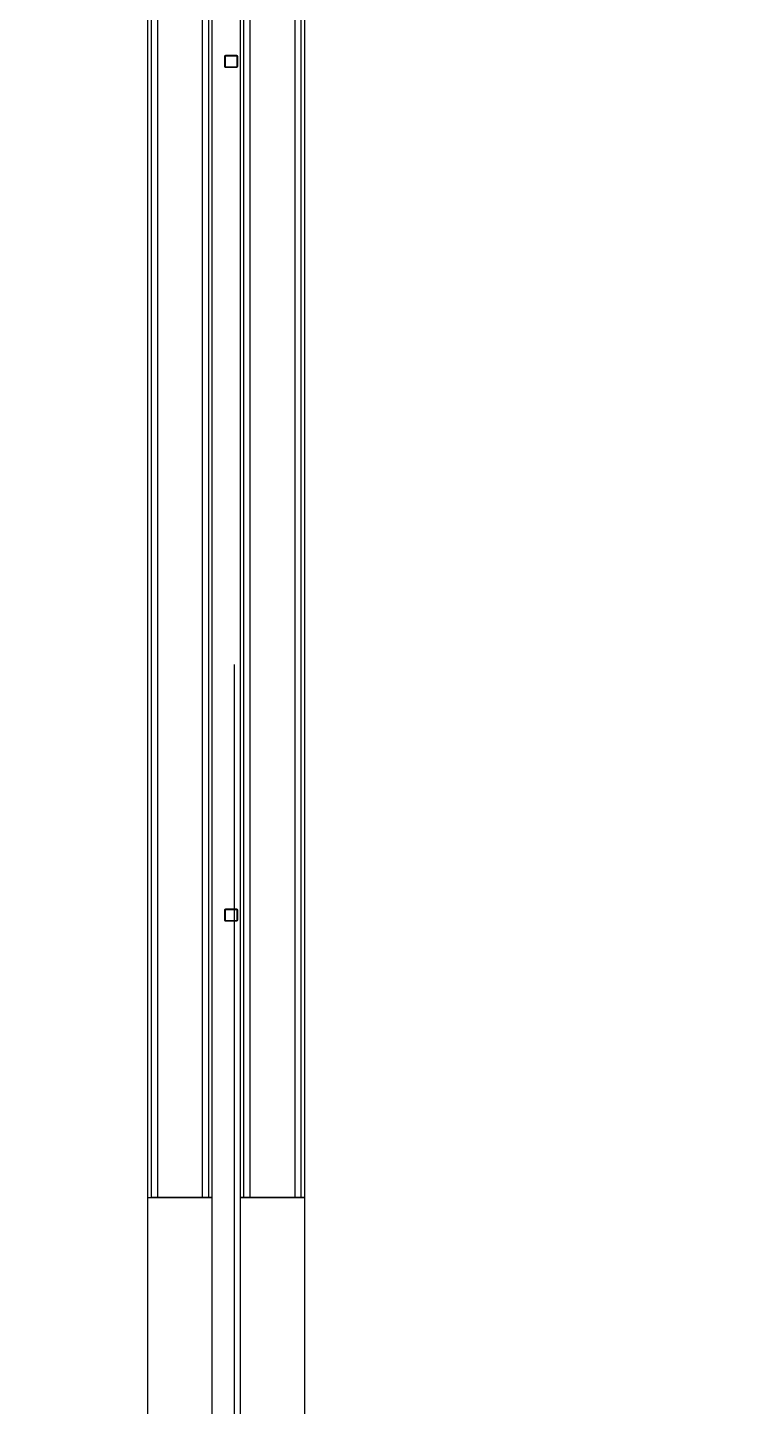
# Model space of a CAD drawing. Header units: millimetres. Extents: x 626570 to 643256, y 6233 to 11343.
# Drawn here: x 639077 to 639477, y 8210 to 8986 of the extents above; entities that cross this region are included whole.
import ezdxf

# ---------------------------------------------------------------- set-up
doc = ezdxf.new("R2010")
doc.units = ezdxf.units.MM
doc.header["$LTSCALE"] = 4000
doc.header["$MEASUREMENT"] = 0
doc.linetypes.add('DASHDOT', pattern=[1, 0.5, -0.25, 0, -0.25])
for name, color, linetype in [('CALLOUTS', 7, 'CONTINUOUS'), ('MASTERFOUNDATION_1', 4, 'DASHDOT'), ('MASTERFOUNDATION_25', 7, 'CONTINUOUS'), ('RAP-NEW-30INCH', 4, 'CONTINUOUS')]:
    doc.layers.add(name, color=color, linetype=linetype)

# ---------------------------------------------------------------- blocks, each defined once
blk = doc.blocks.new('A$C74486B7B')
at = {"layer": 'RAP-NEW-30INCH'}
for p, q in [((528.59, -523.74), (528.59, -1446.49)), ((530.59, -523.74), (530.59, -1446.49)), ((534.09, -523.74), (534.09, -1446.49)), ((559.34, -523.74), (559.34, -1446.49)), ((562.84, -523.74), (562.84, -1446.49)), ((564.84, -523.74), (564.84, -1446.49)), ((476.56, -529.12), (476.56, -1446.37)), ((478.56, -529.12), (478.56, -1446.37)), ((482.06, -529.12), (482.06, -1446.37)), ((507.31, -529.12), (507.31, -1446.37)), ((510.81, -529.12), (510.81, -1446.37)), ((512.81, -529.12), (512.81, -1446.37)), ((476.56, -1446.37), (476.56, -2046.37)), ((476.56, -1446.37), (512.81, -1446.37)), ((476.56, -1446.37), (512.81, -1446.37)), ((476.56, -1446.37), (512.81, -1446.37)), ((476.56, -1446.37), (512.81, -1446.37)), ((476.56, -1446.37), (512.81, -1446.37)), ((476.56, -1446.37), (512.81, -1446.37)), ((476.56, -1446.37), (512.81, -1446.37)), ((476.56, -1446.37), (512.81, -1446.37)), ((512.81, -1446.37), (478.56, -1446.37)), ((512.81, -1446.37), (478.56, -1446.37)), ((512.81, -1446.37), (512.81, -2046.37)), ((528.59, -1446.49), (528.59, -2046.49)), ((528.59, -1446.49), (564.84, -1446.49)), ((528.59, -1446.49), (564.84, -1446.49)), ((528.59, -1446.49), (564.84, -1446.49)), ((564.84, -1446.49), (528.59, -1446.49)), ((528.59, -1446.49), (564.84, -1446.49)), ((528.59, -1446.49), (564.84, -1446.49)), ((564.84, -1446.49), (528.59, -1446.49)), ((528.59, -1446.49), (564.84, -1446.49)), ((528.59, -1446.49), (564.84, -1446.49)), ((528.59, -1446.49), (564.84, -1446.49)), ((564.84, -1446.49), (564.84, -2046.49))]:
    blk.add_line(p, q, dxfattribs=at)

msp = doc.modelspace()

# ---------------------------------------------------------------- linework, layer by layer
at = {"layer": 'MASTERFOUNDATION_1', "linetype": 'DASHDOT'}
for p, q in [((639193.86, 6627.53), (639193.86, 11123.23)), ((643023.86, 8966.61), (626796.64, 8966.61)), ((643023.86, 8486.61), (626795.24, 8486.61))]:
    msp.add_line(p, q, dxfattribs=at)
at = {"layer": 'MASTERFOUNDATION_25', "linetype": 'Continuous', "flags": 128}
for points in [[(639189.09, 8970.11), (639194.85, 8970.11), (639194.87, 8970.11), (639194.89, 8970.11), (639194.92, 8970.1), (639194.94, 8970.1), (639194.96, 8970.1), (639194.98, 8970.09), (639195, 8970.09), (639195.02, 8970.08), (639195.04, 8970.08), (639195.06, 8970.07), (639195.08, 8970.06), (639195.1, 8970.05), (639195.12, 8970.05), (639195.14, 8970.04), (639195.16, 8970.02), (639195.18, 8970.01), (639195.2, 8970), (639195.22, 8969.99), (639195.23, 8969.98), (639195.25, 8969.96), (639195.27, 8969.95), (639195.28, 8969.93), (639195.3, 8969.92), (639195.31, 8969.9), (639195.33, 8969.89), (639195.34, 8969.87), (639195.35, 8969.85), (639195.37, 8969.83), (639195.38, 8969.82), (639195.39, 8969.8), (639195.4, 8969.78), (639195.41, 8969.76), (639195.42, 8969.74), (639195.43, 8969.72), (639195.44, 8969.7), (639195.44, 8969.68), (639195.45, 8969.66), (639195.45, 8969.64), (639195.46, 8969.62), (639195.46, 8969.59), (639195.47, 8969.57), (639195.47, 8969.55), (639195.47, 8969.53), (639195.47, 8969.51), (639195.47, 8969.49), (639195.47, 8963.73), (639195.47, 8963.71), (639195.47, 8963.69), (639195.47, 8963.66), (639195.47, 8963.64), (639195.46, 8963.62), (639195.46, 8963.6), (639195.45, 8963.58), (639195.45, 8963.56), (639195.44, 8963.54), (639195.44, 8963.52), (639195.43, 8963.5), (639195.42, 8963.48), (639195.41, 8963.46), (639195.4, 8963.44), (639195.39, 8963.42), (639195.38, 8963.4), (639195.37, 8963.38), (639195.35, 8963.36), (639195.34, 8963.35), (639195.33, 8963.33), (639195.31, 8963.31), (639195.3, 8963.3), (639195.28, 8963.28), (639195.27, 8963.27), (639195.25, 8963.25), (639195.23, 8963.24), (639195.22, 8963.23), (639195.2, 8963.21), (639195.18, 8963.2), (639195.16, 8963.19), (639195.14, 8963.18), (639195.12, 8963.17), (639195.1, 8963.16), (639195.08, 8963.15), (639195.06, 8963.15), (639195.04, 8963.14), (639195.02, 8963.13), (639195, 8963.13), (639194.98, 8963.12), (639194.96, 8963.12), (639194.94, 8963.11), (639194.92, 8963.11), (639194.89, 8963.11), (639194.87, 8963.11), (639194.85, 8963.11), (639189.09, 8963.11), (639189.07, 8963.11), (639189.05, 8963.11), (639189.03, 8963.11), (639189.01, 8963.11), (639188.99, 8963.12), (639188.97, 8963.12), (639188.94, 8963.13), (639188.92, 8963.13), (639188.9, 8963.14), (639188.88, 8963.15), (639188.86, 8963.15), (639188.84, 8963.16), (639188.82, 8963.17), (639188.8, 8963.18), (639188.78, 8963.19), (639188.77, 8963.2), (639188.75, 8963.21), (639188.73, 8963.23), (639188.71, 8963.24), (639188.7, 8963.25), (639188.68, 8963.27), (639188.66, 8963.28), (639188.65, 8963.3), (639188.63, 8963.31), (639188.62, 8963.33), (639188.6, 8963.35), (639188.59, 8963.36), (639188.58, 8963.38), (639188.57, 8963.4), (639188.56, 8963.42), (639188.55, 8963.44), (639188.54, 8963.46), (639188.53, 8963.48), (639188.52, 8963.5), (639188.51, 8963.52), (639188.5, 8963.54), (639188.5, 8963.56), (639188.49, 8963.58), (639188.49, 8963.6), (639188.48, 8963.62), (639188.48, 8963.64), (639188.48, 8963.66), (639188.47, 8963.69), (639188.47, 8963.71), (639188.47, 8963.73), (639188.47, 8969.49), (639188.47, 8969.51), (639188.47, 8969.53), (639188.48, 8969.55), (639188.48, 8969.57), (639188.48, 8969.59), (639188.49, 8969.62), (639188.49, 8969.64), (639188.5, 8969.66), (639188.5, 8969.68), (639188.51, 8969.7), (639188.52, 8969.72), (639188.53, 8969.74), (639188.54, 8969.76), (639188.55, 8969.78), (639188.56, 8969.8), (639188.57, 8969.82), (639188.58, 8969.83), (639188.59, 8969.85), (639188.6, 8969.87), (639188.62, 8969.89), (639188.63, 8969.9), (639188.65, 8969.92), (639188.66, 8969.93), (639188.68, 8969.95), (639188.7, 8969.96), (639188.71, 8969.98), (639188.73, 8969.99), (639188.75, 8970), (639188.77, 8970.01), (639188.78, 8970.02), (639188.8, 8970.04), (639188.82, 8970.05), (639188.84, 8970.05), (639188.86, 8970.06), (639188.88, 8970.07), (639188.9, 8970.08), (639188.92, 8970.08), (639188.94, 8970.09), (639188.97, 8970.09), (639188.99, 8970.1), (639189.01, 8970.1), (639189.03, 8970.1), (639189.05, 8970.11), (639189.07, 8970.11), (639189.09, 8970.11)], [(639189.09, 8969.8), (639194.85, 8969.8), (639194.86, 8969.8), (639194.87, 8969.79), (639194.88, 8969.79), (639194.89, 8969.79), (639194.91, 8969.79), (639194.92, 8969.79), (639194.93, 8969.79), (639194.94, 8969.78), (639194.95, 8969.78), (639194.96, 8969.78), (639194.97, 8969.77), (639194.98, 8969.77), (639194.99, 8969.76), (639195, 8969.76), (639195.01, 8969.75), (639195.02, 8969.75), (639195.02, 8969.74), (639195.03, 8969.74), (639195.04, 8969.73), (639195.05, 8969.72), (639195.06, 8969.72), (639195.07, 8969.71), (639195.07, 8969.7), (639195.08, 8969.69), (639195.09, 8969.69), (639195.09, 8969.68), (639195.1, 8969.67), (639195.11, 8969.66), (639195.11, 8969.65), (639195.12, 8969.64), (639195.12, 8969.63), (639195.13, 8969.62), (639195.13, 8969.61), (639195.14, 8969.6), (639195.14, 8969.59), (639195.15, 8969.58), (639195.15, 8969.57), (639195.15, 8969.56), (639195.15, 8969.55), (639195.16, 8969.54), (639195.16, 8969.53), (639195.16, 8969.52), (639195.16, 8969.51), (639195.16, 8969.5), (639195.16, 8969.49), (639195.16, 8963.73), (639195.16, 8963.72), (639195.16, 8963.71), (639195.16, 8963.7), (639195.16, 8963.69), (639195.16, 8963.68), (639195.15, 8963.67), (639195.15, 8963.66), (639195.15, 8963.64), (639195.15, 8963.63), (639195.14, 8963.62), (639195.14, 8963.61), (639195.13, 8963.6), (639195.13, 8963.59), (639195.12, 8963.58), (639195.12, 8963.58), (639195.11, 8963.57), (639195.11, 8963.56), (639195.1, 8963.55), (639195.09, 8963.54), (639195.09, 8963.53), (639195.08, 8963.52), (639195.07, 8963.52), (639195.07, 8963.51), (639195.06, 8963.5), (639195.05, 8963.49), (639195.04, 8963.49), (639195.03, 8963.48), (639195.02, 8963.47), (639195.02, 8963.47), (639195.01, 8963.46), (639195, 8963.46), (639194.99, 8963.45), (639194.98, 8963.45), (639194.97, 8963.44), (639194.96, 8963.44), (639194.95, 8963.44), (639194.94, 8963.43), (639194.93, 8963.43), (639194.92, 8963.43), (639194.91, 8963.43), (639194.89, 8963.42), (639194.88, 8963.42), (639194.87, 8963.42), (639194.86, 8963.42), (639194.85, 8963.42), (639189.09, 8963.42), (639189.08, 8963.42), (639189.07, 8963.42), (639189.06, 8963.42), (639189.05, 8963.42), (639189.04, 8963.43), (639189.03, 8963.43), (639189.02, 8963.43), (639189.01, 8963.43), (639189, 8963.44), (639188.99, 8963.44), (639188.98, 8963.44), (639188.97, 8963.45), (639188.96, 8963.45), (639188.95, 8963.46), (639188.94, 8963.46), (639188.93, 8963.47), (639188.92, 8963.47), (639188.91, 8963.48), (639188.9, 8963.49), (639188.9, 8963.49), (639188.89, 8963.5), (639188.88, 8963.51), (639188.87, 8963.52), (639188.87, 8963.52), (639188.86, 8963.53), (639188.85, 8963.54), (639188.85, 8963.55), (639188.84, 8963.56), (639188.83, 8963.57), (639188.83, 8963.58), (639188.82, 8963.58), (639188.82, 8963.59), (639188.81, 8963.6), (639188.81, 8963.61), (639188.8, 8963.62), (639188.8, 8963.63), (639188.8, 8963.64), (639188.8, 8963.66), (639188.79, 8963.67), (639188.79, 8963.68), (639188.79, 8963.69), (639188.79, 8963.7), (639188.79, 8963.71), (639188.79, 8963.72), (639188.79, 8963.73), (639188.79, 8969.49), (639188.79, 8969.5), (639188.79, 8969.51), (639188.79, 8969.52), (639188.79, 8969.53), (639188.79, 8969.54), (639188.79, 8969.55), (639188.8, 8969.56), (639188.8, 8969.57), (639188.8, 8969.58), (639188.8, 8969.59), (639188.81, 8969.6), (639188.81, 8969.61), (639188.82, 8969.62), (639188.82, 8969.63), (639188.83, 8969.64), (639188.83, 8969.65), (639188.84, 8969.66), (639188.85, 8969.67), (639188.85, 8969.68), (639188.86, 8969.69), (639188.87, 8969.69), (639188.87, 8969.7), (639188.88, 8969.71), (639188.89, 8969.72), (639188.9, 8969.72), (639188.9, 8969.73), (639188.91, 8969.74), (639188.92, 8969.74), (639188.93, 8969.75), (639188.94, 8969.75), (639188.95, 8969.76), (639188.96, 8969.76), (639188.97, 8969.77), (639188.98, 8969.77), (639188.99, 8969.78), (639189, 8969.78), (639189.01, 8969.78), (639189.02, 8969.79), (639189.03, 8969.79), (639189.04, 8969.79), (639189.05, 8969.79), (639189.06, 8969.79), (639189.07, 8969.79), (639189.08, 8969.8), (639189.09, 8969.8)], [(639189.09, 8490.11), (639194.85, 8490.11), (639194.87, 8490.11), (639194.89, 8490.11), (639194.92, 8490.1), (639194.94, 8490.1), (639194.96, 8490.1), (639194.98, 8490.09), (639195, 8490.09), (639195.02, 8490.08), (639195.04, 8490.08), (639195.06, 8490.07), (639195.08, 8490.06), (639195.1, 8490.05), (639195.12, 8490.05), (639195.14, 8490.04), (639195.16, 8490.02), (639195.18, 8490.01), (639195.2, 8490), (639195.22, 8489.99), (639195.23, 8489.98), (639195.25, 8489.96), (639195.27, 8489.95), (639195.28, 8489.93), (639195.3, 8489.92), (639195.31, 8489.9), (639195.33, 8489.89), (639195.34, 8489.87), (639195.35, 8489.85), (639195.37, 8489.83), (639195.38, 8489.82), (639195.39, 8489.8), (639195.4, 8489.78), (639195.41, 8489.76), (639195.42, 8489.74), (639195.43, 8489.72), (639195.44, 8489.7), (639195.44, 8489.68), (639195.45, 8489.66), (639195.45, 8489.64), (639195.46, 8489.62), (639195.46, 8489.59), (639195.47, 8489.57), (639195.47, 8489.55), (639195.47, 8489.53), (639195.47, 8489.51), (639195.47, 8489.49), (639195.47, 8483.73), (639195.47, 8483.71), (639195.47, 8483.69), (639195.47, 8483.66), (639195.47, 8483.64), (639195.46, 8483.62), (639195.46, 8483.6), (639195.45, 8483.58), (639195.45, 8483.56), (639195.44, 8483.54), (639195.44, 8483.52), (639195.43, 8483.5), (639195.42, 8483.48), (639195.41, 8483.46), (639195.4, 8483.44), (639195.39, 8483.42), (639195.38, 8483.4), (639195.37, 8483.38), (639195.35, 8483.36), (639195.34, 8483.35), (639195.33, 8483.33), (639195.31, 8483.31), (639195.3, 8483.3), (639195.28, 8483.28), (639195.27, 8483.27), (639195.25, 8483.25), (639195.23, 8483.24), (639195.22, 8483.23), (639195.2, 8483.21), (639195.18, 8483.2), (639195.16, 8483.19), (639195.14, 8483.18), (639195.12, 8483.17), (639195.1, 8483.16), (639195.08, 8483.15), (639195.06, 8483.15), (639195.04, 8483.14), (639195.02, 8483.13), (639195, 8483.13), (639194.98, 8483.12), (639194.96, 8483.12), (639194.94, 8483.11), (639194.92, 8483.11), (639194.89, 8483.11), (639194.87, 8483.11), (639194.85, 8483.11), (639189.09, 8483.11), (639189.07, 8483.11), (639189.05, 8483.11), (639189.03, 8483.11), (639189.01, 8483.11), (639188.99, 8483.12), (639188.97, 8483.12), (639188.94, 8483.13), (639188.92, 8483.13), (639188.9, 8483.14), (639188.88, 8483.15), (639188.86, 8483.15), (639188.84, 8483.16), (639188.82, 8483.17), (639188.8, 8483.18), (639188.78, 8483.19), (639188.77, 8483.2), (639188.75, 8483.21), (639188.73, 8483.23), (639188.71, 8483.24), (639188.7, 8483.25), (639188.68, 8483.27), (639188.66, 8483.28), (639188.65, 8483.3), (639188.63, 8483.31), (639188.62, 8483.33), (639188.6, 8483.35), (639188.59, 8483.36), (639188.58, 8483.38), (639188.57, 8483.4), (639188.56, 8483.42), (639188.55, 8483.44), (639188.54, 8483.46), (639188.53, 8483.48), (639188.52, 8483.5), (639188.51, 8483.52), (639188.5, 8483.54), (639188.5, 8483.56), (639188.49, 8483.58), (639188.49, 8483.6), (639188.48, 8483.62), (639188.48, 8483.64), (639188.48, 8483.66), (639188.47, 8483.69), (639188.47, 8483.71), (639188.47, 8483.73), (639188.47, 8489.49), (639188.47, 8489.51), (639188.47, 8489.53), (639188.48, 8489.55), (639188.48, 8489.57), (639188.48, 8489.59), (639188.49, 8489.62), (639188.49, 8489.64), (639188.5, 8489.66), (639188.5, 8489.68), (639188.51, 8489.7), (639188.52, 8489.72), (639188.53, 8489.74), (639188.54, 8489.76), (639188.55, 8489.78), (639188.56, 8489.8), (639188.57, 8489.82), (639188.58, 8489.83), (639188.59, 8489.85), (639188.6, 8489.87), (639188.62, 8489.89), (639188.63, 8489.9), (639188.65, 8489.92), (639188.66, 8489.93), (639188.68, 8489.95), (639188.7, 8489.96), (639188.71, 8489.98), (639188.73, 8489.99), (639188.75, 8490), (639188.77, 8490.01), (639188.78, 8490.02), (639188.8, 8490.04), (639188.82, 8490.05), (639188.84, 8490.05), (639188.86, 8490.06), (639188.88, 8490.07), (639188.9, 8490.08), (639188.92, 8490.08), (639188.94, 8490.09), (639188.97, 8490.09), (639188.99, 8490.1), (639189.01, 8490.1), (639189.03, 8490.1), (639189.05, 8490.11), (639189.07, 8490.11), (639189.09, 8490.11)], [(639189.09, 8490.11), (639194.85, 8490.11), (639194.87, 8490.11), (639194.89, 8490.11), (639194.92, 8490.1), (639194.94, 8490.1), (639194.96, 8490.1), (639194.98, 8490.09), (639195, 8490.09), (639195.02, 8490.08), (639195.04, 8490.08), (639195.06, 8490.07), (639195.08, 8490.06), (639195.1, 8490.05), (639195.12, 8490.05), (639195.14, 8490.04), (639195.16, 8490.02), (639195.18, 8490.01), (639195.2, 8490), (639195.22, 8489.99), (639195.23, 8489.98), (639195.25, 8489.96), (639195.27, 8489.95), (639195.28, 8489.93), (639195.3, 8489.92), (639195.31, 8489.9), (639195.33, 8489.89), (639195.34, 8489.87), (639195.35, 8489.85), (639195.37, 8489.83), (639195.38, 8489.82), (639195.39, 8489.8), (639195.4, 8489.78), (639195.41, 8489.76), (639195.42, 8489.74), (639195.43, 8489.72), (639195.44, 8489.7), (639195.44, 8489.68), (639195.45, 8489.66), (639195.45, 8489.64), (639195.46, 8489.62), (639195.46, 8489.59), (639195.47, 8489.57), (639195.47, 8489.55), (639195.47, 8489.53), (639195.47, 8489.51), (639195.47, 8489.49), (639195.47, 8483.73), (639195.47, 8483.71), (639195.47, 8483.69), (639195.47, 8483.66), (639195.47, 8483.64), (639195.46, 8483.62), (639195.46, 8483.6), (639195.45, 8483.58), (639195.45, 8483.56), (639195.44, 8483.54), (639195.44, 8483.52), (639195.43, 8483.5), (639195.42, 8483.48), (639195.41, 8483.46), (639195.4, 8483.44), (639195.39, 8483.42), (639195.38, 8483.4), (639195.37, 8483.38), (639195.35, 8483.36), (639195.34, 8483.35), (639195.33, 8483.33), (639195.31, 8483.31), (639195.3, 8483.3), (639195.28, 8483.28), (639195.27, 8483.27), (639195.25, 8483.25), (639195.23, 8483.24), (639195.22, 8483.23), (639195.2, 8483.21), (639195.18, 8483.2), (639195.16, 8483.19), (639195.14, 8483.18), (639195.12, 8483.17), (639195.1, 8483.16), (639195.08, 8483.15), (639195.06, 8483.15), (639195.04, 8483.14), (639195.02, 8483.13), (639195, 8483.13), (639194.98, 8483.12), (639194.96, 8483.12), (639194.94, 8483.11), (639194.92, 8483.11), (639194.89, 8483.11), (639194.87, 8483.11), (639194.85, 8483.11), (639189.09, 8483.11), (639189.07, 8483.11), (639189.05, 8483.11), (639189.03, 8483.11), (639189.01, 8483.11), (639188.99, 8483.12), (639188.97, 8483.12), (639188.94, 8483.13), (639188.92, 8483.13), (639188.9, 8483.14), (639188.88, 8483.15), (639188.86, 8483.15), (639188.84, 8483.16), (639188.82, 8483.17), (639188.8, 8483.18), (639188.78, 8483.19), (639188.77, 8483.2), (639188.75, 8483.21), (639188.73, 8483.23), (639188.71, 8483.24), (639188.7, 8483.25), (639188.68, 8483.27), (639188.66, 8483.28), (639188.65, 8483.3), (639188.63, 8483.31), (639188.62, 8483.33), (639188.6, 8483.35), (639188.59, 8483.36), (639188.58, 8483.38), (639188.57, 8483.4), (639188.56, 8483.42), (639188.55, 8483.44), (639188.54, 8483.46), (639188.53, 8483.48), (639188.52, 8483.5), (639188.51, 8483.52), (639188.5, 8483.54), (639188.5, 8483.56), (639188.49, 8483.58), (639188.49, 8483.6), (639188.48, 8483.62), (639188.48, 8483.64), (639188.48, 8483.66), (639188.47, 8483.69), (639188.47, 8483.71), (639188.47, 8483.73), (639188.47, 8489.49), (639188.47, 8489.51), (639188.47, 8489.53), (639188.48, 8489.55), (639188.48, 8489.57), (639188.48, 8489.59), (639188.49, 8489.62), (639188.49, 8489.64), (639188.5, 8489.66), (639188.5, 8489.68), (639188.51, 8489.7), (639188.52, 8489.72), (639188.53, 8489.74), (639188.54, 8489.76), (639188.55, 8489.78), (639188.56, 8489.8), (639188.57, 8489.82), (639188.58, 8489.83), (639188.59, 8489.85), (639188.6, 8489.87), (639188.62, 8489.89), (639188.63, 8489.9), (639188.65, 8489.92), (639188.66, 8489.93), (639188.68, 8489.95), (639188.7, 8489.96), (639188.71, 8489.98), (639188.73, 8489.99), (639188.75, 8490), (639188.77, 8490.01), (639188.78, 8490.02), (639188.8, 8490.04), (639188.82, 8490.05), (639188.84, 8490.05), (639188.86, 8490.06), (639188.88, 8490.07), (639188.9, 8490.08), (639188.92, 8490.08), (639188.94, 8490.09), (639188.97, 8490.09), (639188.99, 8490.1), (639189.01, 8490.1), (639189.03, 8490.1), (639189.05, 8490.11), (639189.07, 8490.11), (639189.09, 8490.11)], [(639189.09, 8489.8), (639194.85, 8489.8), (639194.86, 8489.8), (639194.87, 8489.79), (639194.88, 8489.79), (639194.89, 8489.79), (639194.91, 8489.79), (639194.92, 8489.79), (639194.93, 8489.79), (639194.94, 8489.78), (639194.95, 8489.78), (639194.96, 8489.78), (639194.97, 8489.77), (639194.98, 8489.77), (639194.99, 8489.76), (639195, 8489.76), (639195.01, 8489.75), (639195.02, 8489.75), (639195.02, 8489.74), (639195.03, 8489.74), (639195.04, 8489.73), (639195.05, 8489.72), (639195.06, 8489.72), (639195.07, 8489.71), (639195.07, 8489.7), (639195.08, 8489.69), (639195.09, 8489.69), (639195.09, 8489.68), (639195.1, 8489.67), (639195.11, 8489.66), (639195.11, 8489.65), (639195.12, 8489.64), (639195.12, 8489.63), (639195.13, 8489.62), (639195.13, 8489.61), (639195.14, 8489.6), (639195.14, 8489.59), (639195.15, 8489.58), (639195.15, 8489.57), (639195.15, 8489.56), (639195.15, 8489.55), (639195.16, 8489.54), (639195.16, 8489.53), (639195.16, 8489.52), (639195.16, 8489.51), (639195.16, 8489.5), (639195.16, 8489.49), (639195.16, 8483.73), (639195.16, 8483.72), (639195.16, 8483.71), (639195.16, 8483.7), (639195.16, 8483.69), (639195.16, 8483.68), (639195.15, 8483.67), (639195.15, 8483.66), (639195.15, 8483.64), (639195.15, 8483.63), (639195.14, 8483.62), (639195.14, 8483.61), (639195.13, 8483.6), (639195.13, 8483.59), (639195.12, 8483.58), (639195.12, 8483.58), (639195.11, 8483.57), (639195.11, 8483.56), (639195.1, 8483.55), (639195.09, 8483.54), (639195.09, 8483.53), (639195.08, 8483.52), (639195.07, 8483.52), (639195.07, 8483.51), (639195.06, 8483.5), (639195.05, 8483.49), (639195.04, 8483.49), (639195.03, 8483.48), (639195.02, 8483.47), (639195.02, 8483.47), (639195.01, 8483.46), (639195, 8483.46), (639194.99, 8483.45), (639194.98, 8483.45), (639194.97, 8483.44), (639194.96, 8483.44), (639194.95, 8483.44), (639194.94, 8483.43), (639194.93, 8483.43), (639194.92, 8483.43), (639194.91, 8483.43), (639194.89, 8483.42), (639194.88, 8483.42), (639194.87, 8483.42), (639194.86, 8483.42), (639194.85, 8483.42), (639189.09, 8483.42), (639189.08, 8483.42), (639189.07, 8483.42), (639189.06, 8483.42), (639189.05, 8483.42), (639189.04, 8483.43), (639189.03, 8483.43), (639189.02, 8483.43), (639189.01, 8483.43), (639189, 8483.44), (639188.99, 8483.44), (639188.98, 8483.44), (639188.97, 8483.45), (639188.96, 8483.45), (639188.95, 8483.46), (639188.94, 8483.46), (639188.93, 8483.47), (639188.92, 8483.47), (639188.91, 8483.48), (639188.9, 8483.49), (639188.9, 8483.49), (639188.89, 8483.5), (639188.88, 8483.51), (639188.87, 8483.52), (639188.87, 8483.52), (639188.86, 8483.53), (639188.85, 8483.54), (639188.85, 8483.55), (639188.84, 8483.56), (639188.83, 8483.57), (639188.83, 8483.58), (639188.82, 8483.58), (639188.82, 8483.59), (639188.81, 8483.6), (639188.81, 8483.61), (639188.8, 8483.62), (639188.8, 8483.63), (639188.8, 8483.64), (639188.8, 8483.66), (639188.79, 8483.67), (639188.79, 8483.68), (639188.79, 8483.69), (639188.79, 8483.7), (639188.79, 8483.71), (639188.79, 8483.72), (639188.79, 8483.73), (639188.79, 8489.49), (639188.79, 8489.5), (639188.79, 8489.51), (639188.79, 8489.52), (639188.79, 8489.53), (639188.79, 8489.54), (639188.79, 8489.55), (639188.8, 8489.56), (639188.8, 8489.57), (639188.8, 8489.58), (639188.8, 8489.59), (639188.81, 8489.6), (639188.81, 8489.61), (639188.82, 8489.62), (639188.82, 8489.63), (639188.83, 8489.64), (639188.83, 8489.65), (639188.84, 8489.66), (639188.85, 8489.67), (639188.85, 8489.68), (639188.86, 8489.69), (639188.87, 8489.69), (639188.87, 8489.7), (639188.88, 8489.71), (639188.89, 8489.72), (639188.9, 8489.72), (639188.9, 8489.73), (639188.91, 8489.74), (639188.92, 8489.74), (639188.93, 8489.75), (639188.94, 8489.75), (639188.95, 8489.76), (639188.96, 8489.76), (639188.97, 8489.77), (639188.98, 8489.77), (639188.99, 8489.78), (639189, 8489.78), (639189.01, 8489.78), (639189.02, 8489.79), (639189.03, 8489.79), (639189.04, 8489.79), (639189.05, 8489.79), (639189.06, 8489.79), (639189.07, 8489.79), (639189.08, 8489.8), (639189.09, 8489.8)], [(639189.09, 8489.8), (639194.85, 8489.8), (639194.86, 8489.8), (639194.87, 8489.79), (639194.88, 8489.79), (639194.89, 8489.79), (639194.91, 8489.79), (639194.92, 8489.79), (639194.93, 8489.79), (639194.94, 8489.78), (639194.95, 8489.78), (639194.96, 8489.78), (639194.97, 8489.77), (639194.98, 8489.77), (639194.99, 8489.76), (639195, 8489.76), (639195.01, 8489.75), (639195.02, 8489.75), (639195.02, 8489.74), (639195.03, 8489.74), (639195.04, 8489.73), (639195.05, 8489.72), (639195.06, 8489.72), (639195.07, 8489.71), (639195.07, 8489.7), (639195.08, 8489.69), (639195.09, 8489.69), (639195.09, 8489.68), (639195.1, 8489.67), (639195.11, 8489.66), (639195.11, 8489.65), (639195.12, 8489.64), (639195.12, 8489.63), (639195.13, 8489.62), (639195.13, 8489.61), (639195.14, 8489.6), (639195.14, 8489.59), (639195.15, 8489.58), (639195.15, 8489.57), (639195.15, 8489.56), (639195.15, 8489.55), (639195.16, 8489.54), (639195.16, 8489.53), (639195.16, 8489.52), (639195.16, 8489.51), (639195.16, 8489.5), (639195.16, 8489.49), (639195.16, 8483.73), (639195.16, 8483.72), (639195.16, 8483.71), (639195.16, 8483.7), (639195.16, 8483.69), (639195.16, 8483.68), (639195.15, 8483.67), (639195.15, 8483.66), (639195.15, 8483.64), (639195.15, 8483.63), (639195.14, 8483.62), (639195.14, 8483.61), (639195.13, 8483.6), (639195.13, 8483.59), (639195.12, 8483.58), (639195.12, 8483.58), (639195.11, 8483.57), (639195.11, 8483.56), (639195.1, 8483.55), (639195.09, 8483.54), (639195.09, 8483.53), (639195.08, 8483.52), (639195.07, 8483.52), (639195.07, 8483.51), (639195.06, 8483.5), (639195.05, 8483.49), (639195.04, 8483.49), (639195.03, 8483.48), (639195.02, 8483.47), (639195.02, 8483.47), (639195.01, 8483.46), (639195, 8483.46), (639194.99, 8483.45), (639194.98, 8483.45), (639194.97, 8483.44), (639194.96, 8483.44), (639194.95, 8483.44), (639194.94, 8483.43), (639194.93, 8483.43), (639194.92, 8483.43), (639194.91, 8483.43), (639194.89, 8483.42), (639194.88, 8483.42), (639194.87, 8483.42), (639194.86, 8483.42), (639194.85, 8483.42), (639189.09, 8483.42), (639189.08, 8483.42), (639189.07, 8483.42), (639189.06, 8483.42), (639189.05, 8483.42), (639189.04, 8483.43), (639189.03, 8483.43), (639189.02, 8483.43), (639189.01, 8483.43), (639189, 8483.44), (639188.99, 8483.44), (639188.98, 8483.44), (639188.97, 8483.45), (639188.96, 8483.45), (639188.95, 8483.46), (639188.94, 8483.46), (639188.93, 8483.47), (639188.92, 8483.47), (639188.91, 8483.48), (639188.9, 8483.49), (639188.9, 8483.49), (639188.89, 8483.5), (639188.88, 8483.51), (639188.87, 8483.52), (639188.87, 8483.52), (639188.86, 8483.53), (639188.85, 8483.54), (639188.85, 8483.55), (639188.84, 8483.56), (639188.83, 8483.57), (639188.83, 8483.58), (639188.82, 8483.58), (639188.82, 8483.59), (639188.81, 8483.6), (639188.81, 8483.61), (639188.8, 8483.62), (639188.8, 8483.63), (639188.8, 8483.64), (639188.8, 8483.66), (639188.79, 8483.67), (639188.79, 8483.68), (639188.79, 8483.69), (639188.79, 8483.7), (639188.79, 8483.71), (639188.79, 8483.72), (639188.79, 8483.73), (639188.79, 8489.49), (639188.79, 8489.5), (639188.79, 8489.51), (639188.79, 8489.52), (639188.79, 8489.53), (639188.79, 8489.54), (639188.79, 8489.55), (639188.8, 8489.56), (639188.8, 8489.57), (639188.8, 8489.58), (639188.8, 8489.59), (639188.81, 8489.6), (639188.81, 8489.61), (639188.82, 8489.62), (639188.82, 8489.63), (639188.83, 8489.64), (639188.83, 8489.65), (639188.84, 8489.66), (639188.85, 8489.67), (639188.85, 8489.68), (639188.86, 8489.69), (639188.87, 8489.69), (639188.87, 8489.7), (639188.88, 8489.71), (639188.89, 8489.72), (639188.9, 8489.72), (639188.9, 8489.73), (639188.91, 8489.74), (639188.92, 8489.74), (639188.93, 8489.75), (639188.94, 8489.75), (639188.95, 8489.76), (639188.96, 8489.76), (639188.97, 8489.77), (639188.98, 8489.77), (639188.99, 8489.78), (639189, 8489.78), (639189.01, 8489.78), (639189.02, 8489.79), (639189.03, 8489.79), (639189.04, 8489.79), (639189.05, 8489.79), (639189.06, 8489.79), (639189.07, 8489.79), (639189.08, 8489.8), (639189.09, 8489.8)]]:
    msp.add_lwpolyline(points, close=True, dxfattribs=at)

# ---------------------------------------------------------------- block references
at = {"layer": 'CALLOUTS'}
msp.add_blockref('A$C74486B7B', (638668.4, 9774.18), dxfattribs=at)

doc.saveas('drawing.dxf')
